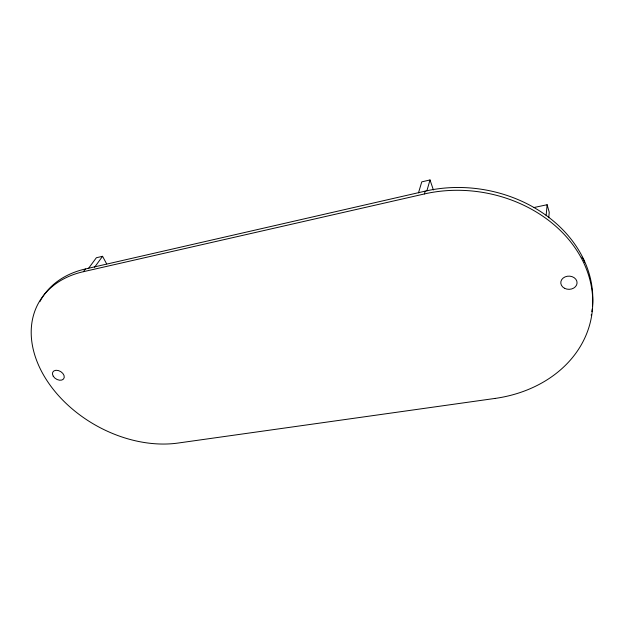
<?xml version="1.0" encoding="UTF-8"?>
<svg xmlns="http://www.w3.org/2000/svg" width="624" height="624" viewBox="0 0 624 624"><rect width="100%" height="100%" fill="white"/><g stroke="black" fill="none" stroke-linecap="round" stroke-linejoin="round"><path stroke-width="0.94" d="M548.753 217.698L549.229 212.215L547.123 204.727L533.863 207.55M546.156 215.366L547.123 204.727M426.863 190.936L430.006 179.954L421.762 181.873L418.486 192.855M494.988 398.432L178.113 443.04A110.05 78.881 29.4 0 1 42.697 373.519A110.05 78.881 29.4 0 1 83.374 271.697L424.382 193.955L425.194 191.147A127.117 103.888 9.3 0 1 592.504 306.041M94.552 267.29L102.562 256.3L106.634 263.866M88.273 268.726L96.361 257.743L102.562 256.3M83.374 271.705L85.394 268.983L425.194 191.147M430.006 179.954L433.399 189.953M424.375 193.947A127.655 104.099 9.4 0 1 587.738 272.657A127.655 104.099 9.4 0 1 494.996 398.44M591.388 314.34A127.117 103.888 9.3 0 1 591.209 315.245M592.223 308.825A127.117 103.888 9.3 0 1 591.848 311.594M581.911 257.174A14.695 12.059 -0.3 0 1 582.059 257.353M582.473 257.884A14.695 12.059 -0.3 0 1 582.98 258.625M583.097 258.812A14.695 12.059 -0.3 0 1 583.705 259.982M583.791 260.185A14.695 12.059 -0.3 0 1 584.158 261.199M584.376 262.025A14.695 12.059 -0.3 0 1 584.454 262.439M39.874 301.688A109.645 78.811 29.4 0 1 40.201 301.072M40.529 300.464A109.645 78.811 29.4 0 1 40.872 299.855M41.215 299.247A109.645 78.811 29.4 0 1 85.387 268.975M53.219 376.178A6.404 4.36 31.3 0 0 63.476 379.064A6.404 4.36 31.3 0 0 58.383 370.555A6.404 4.36 31.3 0 0 53.219 376.178M564.556 288.288A8.143 6.607 0.6 0 0 577.06 283.039A8.143 6.607 0.6 0 0 565.149 276.861A8.143 6.607 0.6 0 0 564.556 288.288"/></g></svg>
